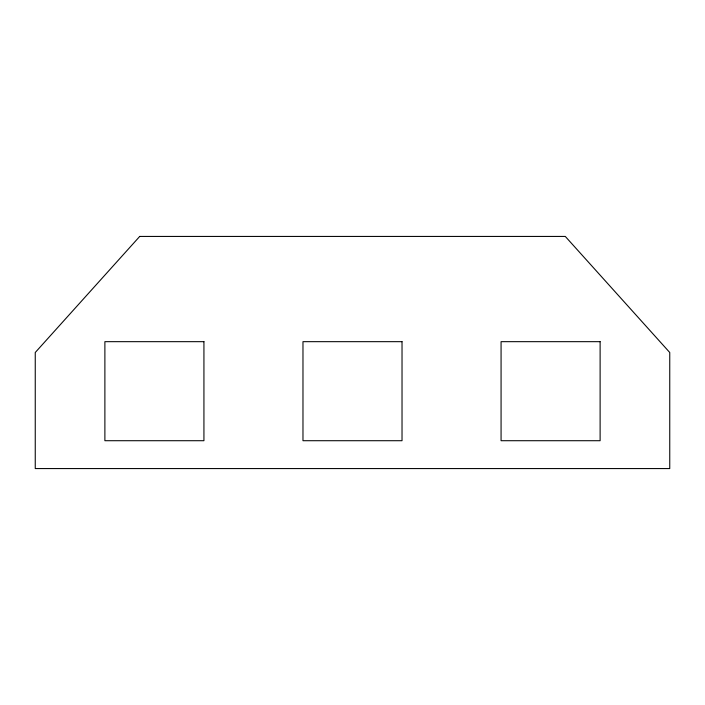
<?xml version="1.0" encoding="UTF-8"?>
<svg xmlns="http://www.w3.org/2000/svg" width="705" height="705" viewBox="0 0 705 705"><rect width="100%" height="100%" fill="white"/><g stroke="black" fill="none" stroke-linecap="round" stroke-linejoin="round"><path stroke-width="1.06" d="M139.713 236.431L35.25 352.5L35.25 468.569L669.75 468.569L669.75 352.5L565.287 236.431L139.713 236.431M203.93 341.669L104.886 341.669L104.886 440.713L203.93 440.713L203.93 341.669M402.026 341.669L302.974 341.669L302.974 440.713L402.026 440.713L402.026 341.669M600.114 341.669L501.07 341.669L501.07 440.713L600.114 440.713L600.114 341.669"/></g></svg>
